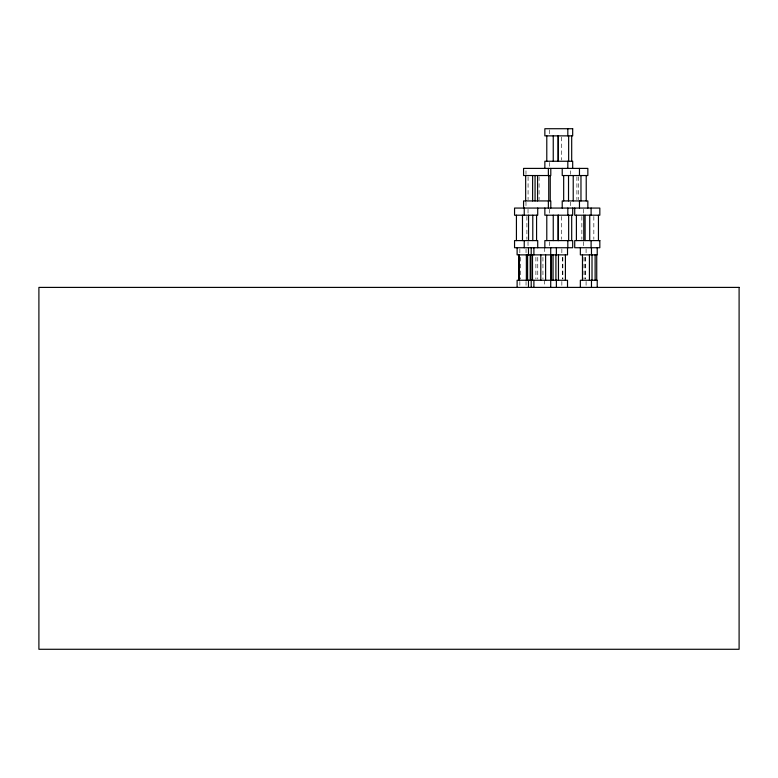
<?xml version="1.0" encoding="UTF-8"?>
<svg xmlns="http://www.w3.org/2000/svg" width="778" height="778" viewBox="0 0 778 778"><rect width="100%" height="100%" fill="white"/><g stroke="black" fill="none" stroke-linecap="round" stroke-linejoin="round"><path stroke-width="0.58" stroke-dasharray="3.89 2.92" d="M593.838 216.41L593.838 239.391M586.087 248.921L586.087 253.686M586.087 281.451L586.087 286.216M585.61 257.294L585.61 279.059M585.056 257.294L585.056 279.059M583.986 257.294L583.986 279.059M583.442 209.253L583.442 214.018M583.442 241.783L583.442 246.548M581.856 216.41L581.856 239.391M578.462 176.742L578.462 199.713M576.906 176.742L576.906 199.713M570.605 170.771L570.605 174.35M570.605 202.115L570.605 205.684M562.873 257.294L562.873 279.059M562.611 257.294L562.611 279.059M561.852 248.921L561.852 253.686M561.852 281.451L561.852 286.216M561.356 137.074L561.356 160.044M561.356 216.41L561.356 239.391M549.715 129.916L549.715 134.672M549.715 162.446L549.715 167.202M549.715 209.253L549.715 214.018M549.715 241.783L549.715 246.548M544.493 247.735L544.493 253.686M544.493 280.265L544.493 286.216M542.937 257.294L542.937 279.059M539.086 176.742L539.086 199.713M537.754 257.294L537.754 279.059M535.896 257.294L535.896 279.059M528.077 176.742L528.077 199.713M528.029 209.253L528.029 214.018M528.029 241.783L528.029 246.548M526.891 216.41L526.891 239.391M525.986 170.771L525.986 174.35M525.986 202.115L525.986 205.684M526.045 248.921L526.045 253.686M526.045 281.451L526.045 286.216M520.501 257.294L520.501 279.059M519.85 248.921L519.85 253.686M519.85 281.451L519.85 286.216"/><path stroke-width="1.17" d="M598.447 215.205L598.447 240.597M597.222 247.735L597.222 254.873L580.349 254.873L580.349 247.735M597.222 287.403L597.222 280.265L580.349 280.265L580.349 287.403M596.736 254.873L596.736 280.265M595.121 254.873L595.121 280.265M592.009 254.873L592.009 280.265M591.475 247.735L591.475 254.873M591.475 280.265L591.475 287.403M591.105 208.066L591.105 215.205M591.105 240.597L591.105 247.735M589.724 215.205L589.724 240.597M589.423 254.873L589.423 280.265M587.847 208.066L587.847 200.928L562.222 200.928L562.222 208.066M586.223 175.536L586.223 200.928M585.114 215.205L585.114 240.597M583.782 215.205L583.782 240.597M582.469 254.873L582.469 280.265M580.971 175.536L580.971 200.928M579.464 168.398L579.464 175.536M579.464 200.928L579.464 208.066M576.401 215.205L576.401 240.597M574.718 208.066L574.718 215.205L599.828 215.205L599.828 208.066L514.55 208.066L514.55 215.205L537.715 215.205L537.715 208.066M573.221 175.536L573.221 200.928M572.686 168.398L572.686 161.25L544.853 161.25L544.853 168.398M572.686 208.066L572.686 215.205L544.853 215.205L544.853 208.066M571.694 135.868L571.694 161.25M571.694 215.205L571.694 240.597M568.65 135.868L568.65 161.25M568.65 215.205L568.65 240.597M568.524 175.536L568.524 200.928M567.823 128.72L567.823 135.868M567.823 161.25L567.823 168.398M567.823 208.066L567.823 215.205M567.823 240.597L567.823 247.735M567.512 247.735L567.512 254.873L517.117 254.873L517.117 247.735M567.512 287.403L567.512 280.265L517.117 280.265L517.117 287.403M565.412 254.873L565.412 280.265M563.671 175.536L563.671 200.928M562.222 168.398L562.222 175.536L587.847 175.536L587.847 168.398L523.565 168.398L523.565 175.536L550.795 175.536L550.795 168.398M558.458 254.873L558.458 280.265M558.312 135.868L558.312 161.25M558.312 215.205L558.312 240.597M558.118 135.868L558.118 161.25M558.118 215.205L558.118 240.597M556.377 247.735L556.377 254.873M556.377 280.265L556.377 287.403M555.91 254.873L555.91 280.265M553.246 135.868L553.246 161.25M553.246 215.205L553.246 240.597M553.07 254.873L553.07 280.265M551.476 254.873L551.476 280.265M550.795 208.066L550.795 200.928L523.565 200.928L523.565 208.066M550.717 247.735L550.717 287.403M550.25 175.536L550.25 200.928M548.733 175.536L548.733 200.928M548.373 168.398L548.373 175.536M548.373 200.928L548.373 208.066M546.788 135.868L546.788 161.25M546.788 215.205L546.788 240.597M545.602 254.873L545.602 280.265M544.853 247.735L544.853 240.597L572.686 240.597L572.686 247.735L514.55 247.735L514.55 240.597L537.715 240.597L537.715 247.735M540.807 254.873L540.807 280.265M537.569 175.536L537.569 200.928M536.577 215.205L536.577 240.597M535.06 175.536L535.06 200.928M533.893 247.735L533.893 254.873M533.893 280.265L533.893 287.403M532.784 215.205L532.784 240.597M532.629 175.536L532.629 200.928M532.502 254.873L532.502 280.265M531.209 247.735L531.209 254.873M531.209 280.265L531.209 287.403M530.975 254.873L530.975 280.265M530.207 254.873L530.207 280.265M528.544 215.205L528.544 240.597M528.476 247.735L528.476 254.873M528.476 280.265L528.476 287.403M527.601 254.873L527.601 280.265M526.375 254.873L526.375 280.265M525.656 175.536L525.656 200.928M524.236 208.066L524.236 215.205M524.236 240.597L524.236 247.735M522.485 215.205L522.485 240.597M519.276 254.873L519.276 280.265M518.848 254.873L518.848 280.265M516.427 215.205L516.427 240.597M572.686 128.72L544.853 128.72L544.853 135.868L572.686 135.868L572.686 128.72M599.828 240.597L574.718 240.597L574.718 247.735L599.828 247.735L599.828 240.597M739.1 287.403L38.9 287.403L38.9 649.28L739.1 649.28L739.1 287.403"/></g></svg>
